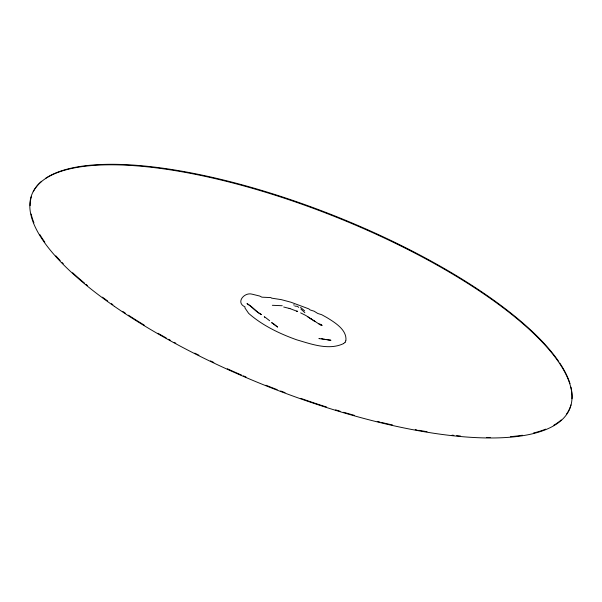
<?xml version="1.0" encoding="UTF-8"?>
<svg xmlns="http://www.w3.org/2000/svg" width="602" height="602" viewBox="0 0 602 602"><rect width="100%" height="100%" fill="white"/><g stroke="black" fill="none" stroke-linecap="round" stroke-linejoin="round"><path stroke-width="0.9" d="M345.766 340.86L345.142 342.237M345.887 340.597C347.128 329.798 334.72 322.439 326.841 317.547L321.701 314.703L317.743 313.454L314.124 311.204L310.165 309.955L308.781 308.849L290.879 302.204L281.33 299.645L271.607 298.148L270.9 297.591L261.9 297.177L259.658 296.033L251.862 294.122C244.374 292.06 235.284 302.497 245.037 306.9L244.886 307.87L248.641 313.364C262.359 325.441 279.509 333.689 296.771 339.837C311.49 344.126 328.692 350.575 343.418 343.667M345.081 342.372L343.531 343.576M272.337 305.297L282.218 305.726M293.55 304.921L294.408 304.936M319.73 338.602L318.909 338.557L330.95 340.273L327.699 339.852M294.86 306.102L297.365 306.313L298.773 307.396M326.103 339.596L323.741 339.144M321.408 338.633L322.958 338.979M283.692 307.005L289.901 308.585L289.088 308.314M289.84 308.563L297.614 311.497L296.944 311.166M300.639 312.867L305.756 315.44L320.55 324.997L318.518 323.515M296.891 311.166L297.644 311.535M264.978 317.201L264.248 316.802L264.903 317.171M312.152 319.542L309.247 317.856M310.707 318.676L314.914 321.415M265.617 317.593L269.658 320.753M313.537 320.475L314.221 320.919M307.9 316.908L308.608 317.382M300.564 307.389L304.657 310.858M300.88 309.022L304.875 312.716M570.937 404.913A289.329 91.391 21.7 0 1 566.301 414.417M561.199 419.963A289.329 91.391 21.7 0 1 553.863 425.185M545.668 429.143A289.329 91.391 21.7 0 1 533.44 433.034M522.385 435.238A289.329 91.391 21.7 0 1 510.496 436.668M490.216 437.466A289.329 91.391 21.7 0 1 486.521 437.436M460.455 436.014A289.329 91.391 21.7 0 1 456.587 435.637M453.9 435.366A289.329 91.391 21.7 0 1 452.094 435.163M427.036 431.702A289.329 91.391 21.7 0 1 418.774 430.287M416.998 429.971A289.329 91.391 21.7 0 1 415.222 429.64M392.609 425.012A289.329 91.391 21.7 0 1 386.213 423.552M385.325 423.341A289.329 91.391 21.7 0 1 381.743 422.491M379.945 422.055A289.329 91.391 21.7 0 1 377.243 421.392M354.495 415.388A289.329 91.391 21.7 0 1 343.674 412.272M340.092 411.211A289.329 91.391 21.7 0 1 335.607 409.849M326.608 407.035A289.329 91.391 21.7 0 1 300.819 398.373M285.017 392.624A289.329 91.391 21.7 0 1 280.645 390.976M277.161 389.644A289.329 91.391 21.7 0 1 265.881 385.22M245.985 376.995A289.329 91.391 21.7 0 1 243.419 375.889M241.703 375.151A289.329 91.391 21.7 0 1 227.285 368.748M213.823 362.487A289.329 91.391 21.7 0 1 210.489 360.891M198.931 355.233A289.329 91.391 21.7 0 1 194.762 353.133M175.829 343.23A289.329 91.391 21.7 0 1 174.211 342.357M170.2 340.153A289.329 91.391 21.7 0 1 168.605 339.272M166.22 337.948A289.329 91.391 21.7 0 1 157.965 333.26M144.217 325.11A289.329 91.391 21.7 0 1 128.437 315.185M125.261 313.108A289.329 91.391 21.7 0 1 122.898 311.535M112.883 304.695A289.329 91.391 21.7 0 1 111.378 303.634M107.668 300.992A289.329 91.391 21.7 0 1 102.408 297.147M87.403 285.498A289.329 91.391 21.7 0 1 85.973 284.325M84.558 283.158A289.329 91.391 21.7 0 1 72.601 272.729M63.27 263.744A289.329 91.391 21.7 0 1 62.021 262.464M60.177 260.553A289.329 91.391 21.7 0 1 55.835 255.842M44.826 242.154A289.329 91.391 21.7 0 1 39.807 234.517M33.923 222.823A289.329 91.391 21.7 0 1 31.161 213.996M30.175 205.681A289.329 91.391 21.7 0 1 31.304 196.824M33.268 191.722A289.329 91.391 21.7 0 1 41.636 181.285M45.368 178.47A289.329 91.391 21.7 0 1 304.078 204.341A289.329 91.391 21.7 0 1 558.761 361.554M559.77 363.051A289.329 91.391 21.7 0 1 569.989 383.655M570.937 387.176A289.329 91.391 21.7 0 1 571.983 398.742M257.987 312.355L251.297 306.508L246.993 303.581C252.163 306.839 255.865 311.956 261.464 314.613L257.987 312.355M320.708 324.568L319.986 324.162L322.115 325.426L320.708 324.568M273.729 323.936L271.63 322.612L277.62 327.089L273.729 323.936M114.297 306.283A289.494 91.316 21.7 0 0 564.51 417.156A289.494 91.316 21.7 0 0 223.944 180.728A289.494 91.316 21.7 0 0 114.297 306.283"/></g></svg>
